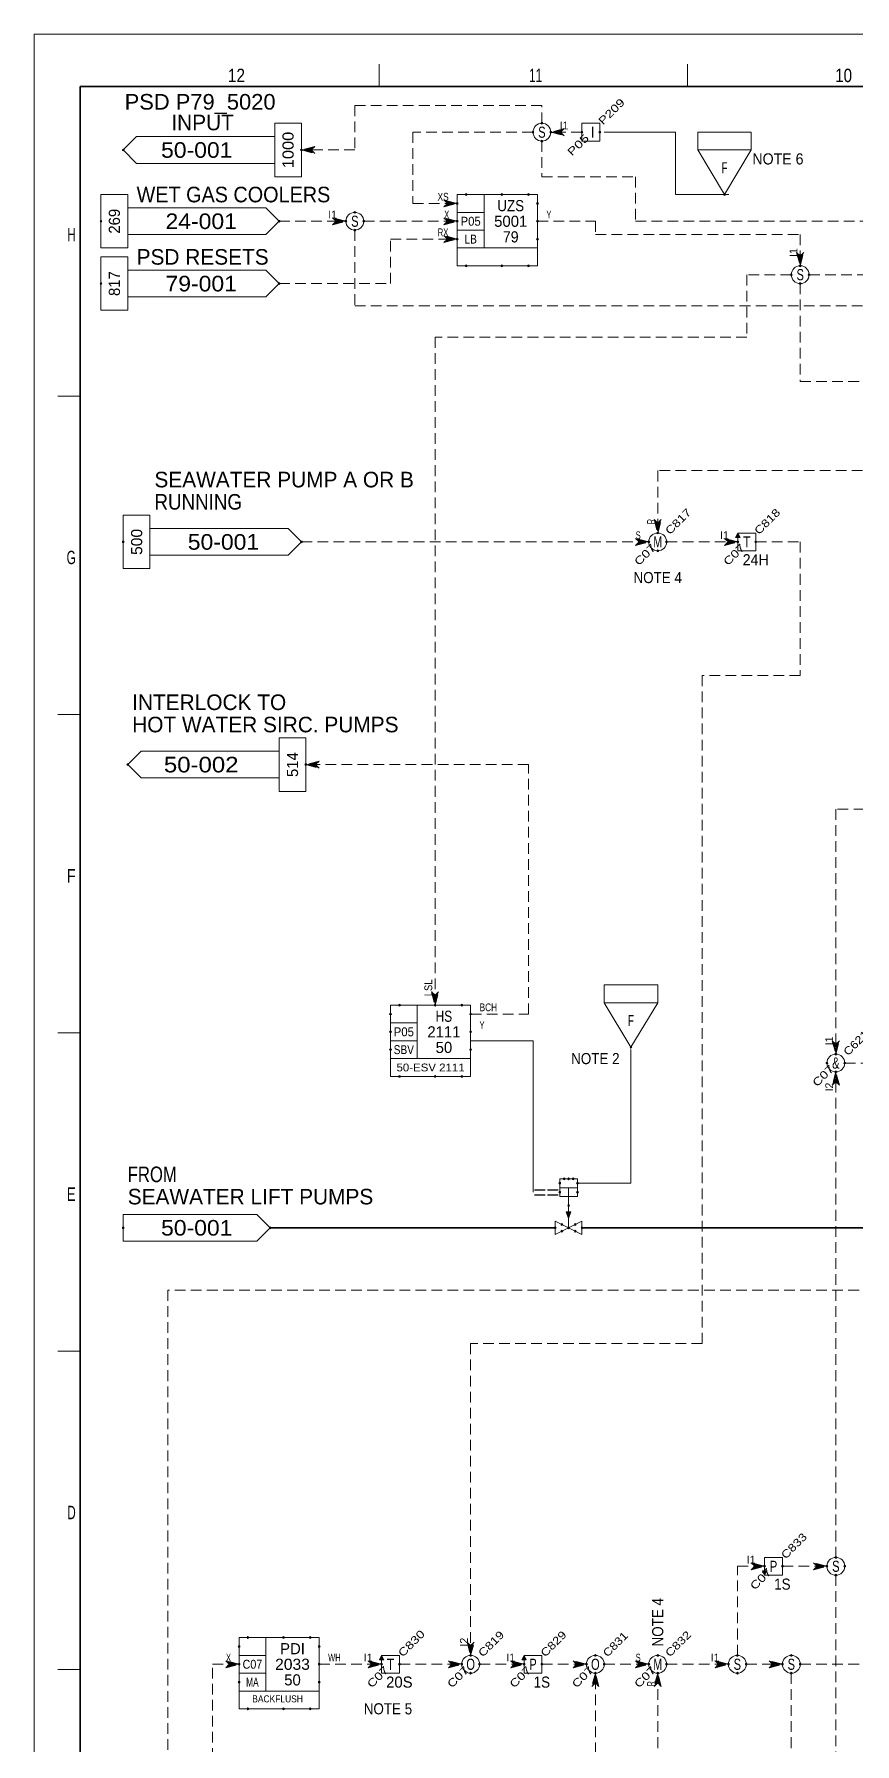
# Model space of a CAD drawing. Header units: millimetres. Extents: x 0 to 841, y 0 to 594.
# Drawn here: x 0 to 184.3, y 210.1 to 594 of the extents above; entities that cross this region are included whole.
import ezdxf
from ezdxf.enums import TextEntityAlignment as Align

# ---------------------------------------------------------------- set-up
doc = ezdxf.new("R2010")
doc.units = ezdxf.units.MM
doc.header["$LTSCALE"] = 0.8
doc.header["$PDMODE"] = 32
doc.header["$PDSIZE"] = 0.4
doc.linetypes.add('MEDIUM_DASHED', pattern=[4.5, 3, -1.5])
for name, color, linetype, lineweight in [('1', 7, 'Continuous', 13), ('12', 7, 'Continuous', 13), ('18', 7, 'Continuous', 13), ('40', 7, 'Continuous', 35), ('43', 7, 'Continuous', 13), ('46', 7, 'MEDIUM_DASHED', 13), ('47', 7, 'Continuous', 13), ('48', 7, 'Continuous', 13), ('49', 7, 'Continuous', 13), ('50', 7, 'Continuous', 13), ('53', 7, 'Continuous', 13), ('9', 7, 'Continuous', 13)]:
    doc.layers.add(name, color=color, linetype=linetype, lineweight=lineweight)
doc.layers.add('45', color=7, linetype='Continuous')

msp = doc.modelspace()

# ---------------------------------------------------------------- linework, layer by layer
at = {"layer": '1'}
for p, q in [((77.4913, 587.2614), (77.4913, 582.2276)), ((146.6543, 587.2614), (146.6543, 582.2276)), ((10.3331, 512.7606), (5.3213, 512.7606)), ((10.3331, 441.2795), (5.3213, 441.2795)), ((10.3331, 369.7992), (5.3213, 369.7992)), ((10.3331, 298.3181), (5.3213, 298.3181)), ((10.3331, 226.8378), (5.3213, 226.8378))]:
    msp.add_line(p, q, dxfattribs=at)
at = {"layer": '1', "lineweight": 35}
msp.add_lwpolyline([(829.263, 112.0142), (829.263, 582.2276), (10.3331, 582.2276), (10.3331, 10.3819)], dxfattribs=at)
at = {"layer": '12'}
msp.add_lwpolyline([(0, 594), (841, 594), (841, 0), (0, 0)], close=True, dxfattribs=at)
at = {"layer": '18'}
for p, q in [((128, 572), (144, 572)), ((128, 572), (144, 572)), ((144, 558), (144, 572)), ((144, 558), (144, 572)), ((144, 558), (156, 558)), ((144, 558), (156, 558)), ((98, 368), (112, 368)), ((98, 368), (112, 368)), ((112, 334), (112, 368)), ((112, 334), (112, 368)), ((134, 336), (134, 366)), ((122, 336), (134, 336))]:
    msp.add_line(p, q, dxfattribs=at)
msp.add_lwpolyline([(122, 336), (134, 336), (134, 366)], dxfattribs=at)
at = {"layer": '40'}
for p, q in [((53, 326), (117, 326)), ((123, 326), (292, 326))]:
    msp.add_line(p, q, dxfattribs=at)
at = {"layer": '43'}
msp.add_lwpolyline([(20, 329), (50, 329), (53, 326), (50, 323), (20, 323)], close=True, dxfattribs=at)
for p in [(20, 326), (53, 326)]:
    msp.add_point(p, dxfattribs=at)
at = {"layer": '46'}
for points in [[(114, 574), (114, 578), (72, 578), (72, 568), (60, 568), (63, 567.2), (62.2, 568), (63, 568.8), (60, 568)], [(112, 572), (85, 572), (85, 556), (95, 556), (92, 556.8), (92.8, 556), (92, 555.2), (95, 556)], [(123, 572), (116, 572), (119, 571.2), (118.2, 572), (119, 572.8), (116, 572)], [(114, 570), (114, 562), (135, 562), (135, 552), (316, 552), (559, 552), (556, 552.8), (556.8, 552), (556, 551.2), (559, 552)], [(55, 552), (70, 552), (67, 552.8), (67.8, 552), (67, 551.2), (70, 552)], [(74, 552), (95, 552), (92, 552.8), (92.8, 552), (92, 551.2), (95, 552)], [(72, 550), (72, 533), (294, 533), (571, 533), (571, 514), (600, 514), (597, 514.8), (597.8, 514), (597, 513.2), (600, 514)], [(113, 552), (126, 552), (126, 549), (172, 549), (172, 542), (172.8, 545), (172, 544.2), (171.2, 545), (172, 542)], [(55, 538), (80, 538), (80, 548), (95, 548), (92, 548.8), (92.8, 548), (92, 547.2), (95, 548)], [(170, 540), (160, 540), (160, 526), (90, 526), (90, 376), (90.8, 379), (90, 378.2), (89.2, 379), (90, 376)], [(172, 538), (172, 516), (228, 516), (225, 516.8), (225.8, 516), (225, 515.2), (228, 516)], [(174, 540), (394, 540), (394, 500), (402, 500), (399, 500.8), (399.8, 500), (399, 499.2), (402, 500)], [(412, 412), (240, 412), (240, 496), (140, 496), (140, 482), (140.8, 485), (140, 484.2), (139.2, 485), (140, 482)], [(60, 480), (138, 480), (135, 480.8), (135.8, 480), (135, 479.2), (138, 480)], [(162, 480), (172, 480), (172, 450), (150, 450), (150, 300), (98, 300), (98, 230), (98.8, 233), (98, 232.2), (97.2, 233), (98, 230)], [(142, 480), (158, 480), (155, 480.8), (155.8, 480), (155, 479.2), (158, 480)], [(180, 248), (180, 32), (614, 32), (614, 448), (613.2, 445), (614, 445.8), (614.8, 445), (614, 448)], [(98, 374), (111, 374), (111, 430), (61, 430), (64, 429.2), (63.2, 430), (64, 430.8), (61, 430)], [(208, 420), (180, 420), (180, 365), (180.8, 368), (180, 367.2), (179.2, 368), (180, 365)], [(180, 252), (180, 361), (179.2, 358), (180, 358.8), (180.8, 358), (180, 361)], [(182, 363), (268, 363), (265, 363.8), (265.8, 363), (265, 362.2), (268, 363)], [(336, 352), (196, 352), (196, 312), (30, 312), (30, 60), (88, 60), (85, 60.8), (85.8, 60), (85, 59.2), (88, 60)], [(157.8787, 230), (157.8787, 250), (164, 250), (161, 250.8), (161.8, 250), (161, 249.2), (164, 250)], [(168, 250), (178, 250), (175, 250.8), (175.8, 250), (175, 249.2), (178, 250)], [(365, 244), (370, 244), (370, 237), (364, 237), (364, 178), (40, 178), (40, 228), (46, 228), (43, 228.8), (43.8, 228), (43, 227.2), (46, 228)], [(64, 228), (78, 228), (75, 228.8), (75.8, 228), (75, 227.2), (78, 228)], [(82, 228), (96, 228), (93, 228.8), (93.8, 228), (93, 227.2), (96, 228)], [(100, 228), (110, 228), (107, 228.8), (107.8, 228), (107, 227.2), (110, 228)], [(114, 228), (124, 228), (121, 228.8), (121.8, 228), (121, 227.2), (124, 228)], [(128, 228), (138, 228), (135, 228.8), (135.8, 228), (135, 227.2), (138, 228)], [(142, 228), (155.8787, 228), (152.8787, 228.8), (153.6787, 228), (152.8787, 227.2), (155.8787, 228)], [(159.8787, 228), (168, 228), (165, 228.8), (165.8, 228), (165, 227.2), (168, 228)], [(172, 228), (191, 228), (188, 228.8), (188.8, 228), (188, 227.2), (191, 228)], [(80, 154), (126, 154), (126, 226), (125.2, 223), (126, 223.8), (126.8, 223), (126, 226)], [(140, 202), (140, 226), (139.2, 223), (140, 223.8), (140.8, 223), (140, 226)], [(170, 226), (170, 200), (158, 200), (161, 199.2), (160.2, 200), (161, 200.8), (158, 200)]]:
    msp.add_lwpolyline(points, dxfattribs=at)
for points in [[(116.4, 572), (118.6, 571.4), (118, 572), (118.6, 572.6)], [(116.8, 572), (118.2, 571.6), (117.8, 572), (118.2, 572.4)], [(117.2, 572), (117.8, 571.8), (117.6, 572), (117.8, 572.2)], [(60.4, 568), (62.6, 567.4), (62, 568), (62.6, 568.6)], [(60.8, 568), (62.2, 567.6), (61.8, 568), (62.2, 568.4)], [(61.2, 568), (61.8, 567.8), (61.6, 568), (61.8, 568.2)], [(94.6, 556), (92.4, 556.6), (93, 556), (92.4, 555.4)], [(94.2, 556), (92.8, 556.4), (93.2, 556), (92.8, 555.6)], [(93.8, 556), (93.2, 556.2), (93.4, 556), (93.2, 555.8)], [(69.6, 552), (67.4, 552.6), (68, 552), (67.4, 551.4)], [(69.2, 552), (67.8, 552.4), (68.2, 552), (67.8, 551.6)], [(68.8, 552), (68.2, 552.2), (68.4, 552), (68.2, 551.8)], [(94.6, 552), (92.4, 552.6), (93, 552), (92.4, 551.4)], [(94.2, 552), (92.8, 552.4), (93.2, 552), (92.8, 551.6)], [(93.8, 552), (93.2, 552.2), (93.4, 552), (93.2, 551.8)], [(94.6, 548), (92.4, 548.6), (93, 548), (92.4, 547.4)], [(94.2, 548), (92.8, 548.4), (93.2, 548), (92.8, 547.6)], [(93.8, 548), (93.2, 548.2), (93.4, 548), (93.2, 547.8)], [(172, 542.4), (172.6, 544.6), (172, 544), (171.4, 544.6)], [(172, 542.8), (172.4, 544.2), (172, 543.8), (171.6, 544.2)], [(172, 543.2), (172.2, 543.8), (172, 543.6), (171.8, 543.8)], [(140, 482.4), (140.6, 484.6), (140, 484), (139.4, 484.6)], [(140, 482.8), (140.4, 484.2), (140, 483.8), (139.6, 484.2)], [(140, 483.2), (140.2, 483.8), (140, 483.6), (139.8, 483.8)], [(137.6, 480), (135.4, 480.6), (136, 480), (135.4, 479.4)], [(137.2, 480), (135.8, 480.4), (136.2, 480), (135.8, 479.6)], [(136.8, 480), (136.2, 480.2), (136.4, 480), (136.2, 479.8)], [(157.6, 480), (155.4, 480.6), (156, 480), (155.4, 479.4)], [(157.2, 480), (155.8, 480.4), (156.2, 480), (155.8, 479.6)], [(156.8, 480), (156.2, 480.2), (156.4, 480), (156.2, 479.8)], [(61.4, 430), (63.6, 429.4), (63, 430), (63.6, 430.6)], [(61.8, 430), (63.2, 429.6), (62.8, 430), (63.2, 430.4)], [(62.2, 430), (62.8, 429.8), (62.6, 430), (62.8, 430.2)], [(90, 376.4), (90.6, 378.6), (90, 378), (89.4, 378.6)], [(90, 376.8), (90.4, 378.2), (90, 377.8), (89.6, 378.2)], [(90, 377.2), (90.2, 377.8), (90, 377.6), (89.8, 377.8)], [(180, 365.4), (180.6, 367.6), (180, 367), (179.4, 367.6)], [(180, 365.8), (180.4, 367.2), (180, 366.8), (179.6, 367.2)], [(180, 366.2), (180.2, 366.8), (180, 366.6), (179.8, 366.8)], [(180, 360.6), (179.4, 358.4), (180, 359), (180.6, 358.4)], [(180, 360.2), (179.6, 358.8), (180, 359.2), (180.4, 358.8)], [(180, 359.8), (179.8, 359.2), (180, 359.4), (180.2, 359.2)], [(163.6, 250), (161.4, 250.6), (162, 250), (161.4, 249.4)], [(163.2, 250), (161.8, 250.4), (162.2, 250), (161.8, 249.6)], [(162.8, 250), (162.2, 250.2), (162.4, 250), (162.2, 249.8)], [(177.6, 250), (175.4, 250.6), (176, 250), (175.4, 249.4)], [(177.2, 250), (175.8, 250.4), (176.2, 250), (175.8, 249.6)], [(176.8, 250), (176.2, 250.2), (176.4, 250), (176.2, 249.8)], [(98, 230.4), (98.6, 232.6), (98, 232), (97.4, 232.6)], [(98, 230.8), (98.4, 232.2), (98, 231.8), (97.6, 232.2)], [(98, 231.2), (98.2, 231.8), (98, 231.6), (97.8, 231.8)], [(45.6, 228), (43.4, 228.6), (44, 228), (43.4, 227.4)], [(45.2, 228), (43.8, 228.4), (44.2, 228), (43.8, 227.6)], [(44.8, 228), (44.2, 228.2), (44.4, 228), (44.2, 227.8)], [(77.6, 228), (75.4, 228.6), (76, 228), (75.4, 227.4)], [(77.2, 228), (75.8, 228.4), (76.2, 228), (75.8, 227.6)], [(76.8, 228), (76.2, 228.2), (76.4, 228), (76.2, 227.8)], [(95.6, 228), (93.4, 228.6), (94, 228), (93.4, 227.4)], [(95.2, 228), (93.8, 228.4), (94.2, 228), (93.8, 227.6)], [(94.8, 228), (94.2, 228.2), (94.4, 228), (94.2, 227.8)], [(109.6, 228), (107.4, 228.6), (108, 228), (107.4, 227.4)], [(109.2, 228), (107.8, 228.4), (108.2, 228), (107.8, 227.6)], [(108.8, 228), (108.2, 228.2), (108.4, 228), (108.2, 227.8)], [(123.6, 228), (121.4, 228.6), (122, 228), (121.4, 227.4)], [(123.2, 228), (121.8, 228.4), (122.2, 228), (121.8, 227.6)], [(122.8, 228), (122.2, 228.2), (122.4, 228), (122.2, 227.8)], [(137.6, 228), (135.4, 228.6), (136, 228), (135.4, 227.4)], [(137.2, 228), (135.8, 228.4), (136.2, 228), (135.8, 227.6)], [(136.8, 228), (136.2, 228.2), (136.4, 228), (136.2, 227.8)], [(155.4787, 228), (153.2787, 228.6), (153.8787, 228), (153.2787, 227.4)], [(155.0787, 228), (153.6787, 228.4), (154.0787, 228), (153.6787, 227.6)], [(154.6787, 228), (154.0787, 228.2), (154.2787, 228), (154.0787, 227.8)], [(167.6, 228), (165.4, 228.6), (166, 228), (165.4, 227.4)], [(167.2, 228), (165.8, 228.4), (166.2, 228), (165.8, 227.6)], [(166.8, 228), (166.2, 228.2), (166.4, 228), (166.2, 227.8)], [(126, 225.6), (125.4, 223.4), (126, 224), (126.6, 223.4)], [(126, 225.2), (125.6, 223.8), (126, 224.2), (126.4, 223.8)], [(126, 224.8), (125.8, 224.2), (126, 224.4), (126.2, 224.2)], [(140, 225.6), (139.4, 223.4), (140, 224), (140.6, 223.4)], [(140, 225.2), (139.6, 223.8), (140, 224.2), (140.4, 223.8)], [(140, 224.8), (139.8, 224.2), (140, 224.4), (140.2, 224.2)]]:
    msp.add_lwpolyline(points, close=True, dxfattribs=at)
at = {"layer": '47'}
for points in [[(120, 326), (117, 327.5), (117, 324.5)], [(120, 326), (123, 324.5), (123, 327.5)]]:
    msp.add_lwpolyline(points, close=True, dxfattribs=at)
for p in [(118.5, 326.7496), (121.5, 326.7504), (117, 326), (118.5, 325.2496), (120, 326), (121.5, 325.2504), (123, 326)]:
    msp.add_point(p, dxfattribs=at)
at = {"layer": '48'}
for p, q in [((101, 558), (101, 546)), ((95, 554), (101, 554)), ((95, 550), (101, 550)), ((86, 376), (86, 364)), ((80, 372), (86, 372)), ((80, 368), (86, 368)), ((52, 234), (52, 222)), ((46, 230), (52, 230)), ((46, 226), (52, 226))]:
    msp.add_line(p, q, dxfattribs=at)
for points in [[(123, 570), (127, 570), (127, 574), (123, 574)], [(95, 558), (113, 558), (113, 546), (95, 546)], [(158, 482), (157.5, 481), (158.5, 481)], [(158, 478), (162, 478), (162, 482), (158, 482)], [(80, 376), (98, 376), (98, 364), (80, 364)], [(164, 248), (168, 248), (168, 252), (164, 252)], [(164, 248), (163.5, 249), (164.5, 249)], [(46, 234), (64, 234), (64, 222), (46, 222)], [(78, 230), (77.5, 229), (78.5, 229)], [(78, 226), (82, 226), (82, 230), (78, 230)], [(110, 230), (109.5, 229), (110.5, 229)], [(110, 226), (114, 226), (114, 230), (110, 230)]]:
    msp.add_lwpolyline(points, close=True, dxfattribs=at)
for points in [[(95, 546), (95, 542), (113, 542), (113, 546)], [(157.6378, 481.1024), (158.0315, 481.7323), (158.3465, 481.1024), (157.7953, 481.1024), (158.0315, 481.4961), (158.189, 481.1811), (157.9528, 481.1811)], [(80, 364), (80, 360), (98, 360), (98, 364)], [(163.6378, 248.8976), (163.9528, 248.2677), (164.3465, 248.8976), (163.7953, 248.8189), (163.9528, 248.5039), (164.1102, 248.7402), (163.9528, 248.7402)], [(77.6378, 229.1024), (78.0315, 229.7323), (78.3465, 229.1024), (77.7953, 229.1024), (78.0315, 229.4961), (78.189, 229.1811), (77.9528, 229.1811)], [(109.6378, 229.1024), (110.0315, 229.7323), (110.3465, 229.1024), (109.7953, 229.1024), (110.0315, 229.4961), (110.189, 229.1811), (109.9528, 229.1811)], [(46, 222), (46, 218), (64, 218), (64, 222)]]:
    msp.add_lwpolyline(points, dxfattribs=at)
for centre in [(114, 572), (72, 552), (172, 540), (140, 480), (180, 363), (180, 250), (98, 228), (126, 228), (140, 228), (157.8787, 228), (170, 228)]:
    msp.add_circle(centre, 2, dxfattribs=at)
for p in [(112, 572), (114, 574), (116, 572), (123, 572), (127, 572), (114, 570), (97, 558), (105, 558), (111, 558), (72, 554), (95, 556), (113, 556), (70, 552), (72, 550), (74, 552), (95, 552), (113, 552), (95, 548), (113, 548), (97, 542), (105, 542), (111, 542), (172, 542), (170, 540), (172, 538), (174, 540), (138, 480), (140, 482), (142, 480), (158, 480), (162, 480), (140, 478), (82, 376), (90, 376), (96, 376), (80, 374), (98, 374), (80, 370), (98, 370), (80, 366), (98, 366), (180, 365), (178, 363), (180, 361), (182, 363), (82, 360), (90, 360), (96, 360), (164, 250), (168, 250), (178, 250), (180, 252), (182, 250), (180, 248), (48, 234), (56, 234), (62, 234), (46, 232), (64, 232), (46, 228), (64, 228), (78, 228), (82, 228), (96, 228), (98, 230), (100, 228), (110, 228), (114, 228), (124, 228), (126, 230), (128, 228), (138, 228), (140, 230), (142, 228), (155.8787, 228), (157.8787, 230), (159.8787, 228), (168, 228), (170, 230), (172, 228), (46, 224), (64, 224), (98, 226), (126, 226), (140, 226), (157.8787, 226), (170, 226), (48, 218), (56, 218), (62, 218)]:
    msp.add_point(p, dxfattribs=at)
at = {"layer": '49'}
for p, q in [((54, 574), (54, 562)), ((23, 571), (54, 571)), ((23, 565), (54, 565)), ((54, 562), (60, 562)), ((21, 558), (15, 558)), ((21, 546), (21, 558)), ((52, 555), (21, 555)), ((52, 549), (21, 549)), ((21, 544), (15, 544)), ((21, 532), (21, 544)), ((52, 541), (21, 541)), ((52, 535), (21, 535)), ((26, 486), (20, 486)), ((26, 474), (26, 486)), ((57, 483), (26, 483)), ((57, 477), (26, 477)), ((55, 436), (55, 424)), ((24, 433), (55, 433)), ((24, 427), (55, 427)), ((55, 424), (61, 424))]:
    msp.add_line(p, q, dxfattribs=at)
for points in [[(60, 562), (60, 574), (54, 574)], [(23, 565), (20, 568), (23, 571)], [(15, 558), (15, 546), (21, 546)], [(52, 555), (55, 552), (52, 549)], [(15, 544), (15, 532), (21, 532)], [(52, 541), (55, 538), (52, 535)], [(20, 486), (20, 474), (26, 474)], [(57, 483), (60, 480), (57, 477)], [(61, 424), (61, 436), (55, 436)], [(24, 427), (21, 430), (24, 433)]]:
    msp.add_lwpolyline(points, dxfattribs=at)
for p in [(20, 568), (60, 568), (15, 552), (55, 552), (15, 538), (55, 538), (20, 480), (60, 480), (21, 430), (61, 430)]:
    msp.add_point(p, dxfattribs=at)
at = {"layer": '50'}
for points in [[(120, 326), (120, 335), (118, 335), (118, 333), (122, 333), (122, 337), (118, 337), (118, 335), (122, 335)], [(120, 328.315), (119.6063, 329.4961), (120.315, 329.4961), (120, 328.5512), (119.7638, 329.4173), (120.1575, 329.4173), (120, 328.7874), (119.8425, 329.3386), (120, 329.3386), (120, 329.0236)]]:
    msp.add_lwpolyline(points, dxfattribs=at)
msp.add_lwpolyline([(119.9606, 328.0787), (119.4606, 329.5787), (120.4606, 329.5787)], close=True, dxfattribs=at)
for p in [(118, 336), (118, 334), (119, 337), (120, 337), (121, 337), (122, 336), (122, 334), (120, 331), (120, 329), (120, 326)]:
    msp.add_point(p, dxfattribs=at)
at = {"layer": '53'}
for points in [[(149, 572), (161, 572), (161, 568), (149, 568)], [(128, 380.5299), (140, 380.5299), (140, 376.5299), (128, 376.5299)]]:
    msp.add_lwpolyline(points, close=True, dxfattribs=at)
for points in [[(161, 568), (155, 558), (149, 568)], [(140, 376.5299), (134, 366.5299), (128, 376.5299)]]:
    msp.add_lwpolyline(points, dxfattribs=at)
for p in [(155, 558), (134, 366.5299)]:
    msp.add_point(p, dxfattribs=at)
at = {"layer": '9'}
msp.add_lwpolyline([(0, 0), (841, 0), (841, 594), (0, 594)], close=True, dxfattribs=at)

# ---------------------------------------------------------------- texts
at = {"layer": '1'}
for s, width, p in [('12', 0.85, (45.4146, 583.2346)), ('11', 0.65, (112.5772, 583.2346)), ('10', 0.85, (181.7358, 583.2346))]:
    msp.add_text(s, height=3.02, dxfattribs=dict(at, width=width)).set_placement(p, align=Align.CENTER)
for s, width, p in [('H', 0.65, (9.3283, 547.4945)), ('G', 0.65, (9.3283, 475.0071)), ('F', 0.8, (9.3283, 403.526)), ('E', 0.75, (9.3283, 332.0449)), ('D', 0.65, (9.3283, 260.5646))]:
    msp.add_text(s, height=3.02, dxfattribs=dict(at, width=width)).set_placement(p, align=Align.RIGHT)
at = {"layer": '12'}
for s, width, p in [('NOTE 6', 0.95, (167, 564.7496)), ('NOTE 4', 0.9, (140, 470.7496)), ('NOTE 2', 0.9, (126, 362.7496))]:
    msp.add_text(s, height=2.5, dxfattribs=dict(at, width=width)).set_placement(p, align=Align.CENTER)
at = {"layer": '12', "width": 0.9}
msp.add_text('NOTE 4', height=2.5, rotation=90, dxfattribs=at).set_placement((141.2504, 232))
msp.add_text('NOTE 5', height=2.5, dxfattribs=at).set_placement((74, 216.7496))
at = {"layer": '43', "width": 0.8}
msp.add_text('FROM', height=3.5, dxfattribs=at).set_placement((21, 336.2504))
at = {"layer": '43'}
msp.add_text('SEAWATER LIFT PUMPS', height=3.5, dxfattribs=at).set_placement((21, 331.2504))
at = {"layer": '43', "width": 1.1}
msp.add_text('50-001', height=3.5, dxfattribs=at).set_placement((36.5, 324.2504), align=Align.CENTER)
at = {"layer": '45'}
for p in [(118, 572.6252), (66.0157, 552.626), (154.0157, 480.626), (160.0157, 250.626), (74.0157, 228.626), (106.0157, 228.626), (151.8945, 228.626)]:
    msp.add_text('I1', height=1.75, dxfattribs=at).set_placement(p)
for s, width, p in [('XS', 0.8, (90.5669, 556.626)), ('X', 0.6, (92.0669, 552.626)), ('Y', 0.6, (115, 552.6252)), ('RX', 0.75, (90.5787, 548.626)), ('S', 0.6, (135.0551, 480.626)), ('BCH', 0.8, (100, 374.6252)), ('Y', 0.6, (100, 370.6252)), ('X', 0.6, (43.0669, 228.626)), ('WH', 0.6, (66, 228.6252)), ('S', 0.6, (135.0551, 228.626))]:
    msp.add_text(s, height=1.75, dxfattribs=dict(at, width=width)).set_placement(p)
for s, p in [('I1', (171.3748, 544)), ('I1', (179.3748, 367)), ('I2', (179.374, 356.6378)), ('I2', (97.3748, 232))]:
    msp.add_text(s, height=1.75, rotation=90, dxfattribs=at).set_placement(p)
for s, width, p in [('R', 0.55, (139.3748, 484)), ('LSL', 0.9, (89.3748, 378)), ('R', 0.55, (139.374, 223.0551))]:
    msp.add_text(s, height=1.75, rotation=90, dxfattribs=dict(at, width=width)).set_placement(p)
at = {"layer": '46', "width": 1.25}
msp.add_text('==', height=3, dxfattribs=at).set_placement((115, 332.5), align=Align.CENTER)
at = {"layer": '49'}
for s, width, p in [('PSD P79_5020', 1.05, (20.315, 577.0693)), ('WET GAS COOLERS', 0.95, (23, 556.2504)), ('RUNNING', 0.9, (27, 487.2504))]:
    msp.add_text(s, height=3.5, dxfattribs=dict(at, width=width)).set_placement(p)
for s, p in [('INPUT', (30.7874, 572.4236)), ('PSD RESETS', (23, 542.2504)), ('SEAWATER PUMP A OR B', (27, 492.2504)), ('INTERLOCK TO', (22, 442.2504)), ('HOT WATER SIRC. PUMPS', (22, 437.2504))]:
    msp.add_text(s, height=3.5, dxfattribs=at).set_placement(p)
for s, width, p in [('1000', 1.1, (58.2504, 568.0004)), ('500', 1.05, (24.2504, 479.9992))]:
    msp.add_text(s, height=2.5, rotation=90, dxfattribs=dict(at, width=width)).set_placement(p, align=Align.CENTER)
for s, width, p in [('50-001', 1.1, (36.5, 566.2504)), ('24-001', 1.1, (37.5, 550.2504)), ('79-001', 1.1, (37.5, 536.2504)), ('50-001', 1.1, (42.5, 478.2504)), ('50-002', 1.15, (37.5, 428.2504))]:
    msp.add_text(s, height=3.5, dxfattribs=dict(at, width=width)).set_placement(p, align=Align.CENTER)
for s, p in [('269', (19.2504, 551.9996)), ('817', (19.2504, 537.9996)), ('514', (59.2504, 429.9996))]:
    msp.add_text(s, height=2.5, rotation=90, dxfattribs=at).set_placement(p, align=Align.CENTER)
at = {"layer": '50'}
for s, width, p in [('P209', 1.3, (127.7402, 573.5024)), ('C817', 1.25, (142.7402, 481.5024)), ('C818', 1.25, (162.7402, 481.5024)), ('C621', 1.2, (182.7402, 364.5024)), ('C833', 1.25, (168.7402, 251.5024)), ('C830', 1.3, (82.7402, 229.5024)), ('C819', 1.25, (100.7402, 229.5024)), ('C829', 1.25, (114.7402, 229.5024)), ('C831', 1.2, (128.7402, 229.5024)), ('C832', 1.25, (142.7402, 229.5024))]:
    msp.add_text(s, height=1.75, rotation=45, dxfattribs=dict(at, width=width)).set_placement(p)
for s, height, width, p in [('S', 2.5, 0.75, (114.0004, 570.7496)), ('I', 2.5, 0.9, (125.4134, 570.7496)), ('UZS', 2.5, 0.9, (106.9913, 554.2496)), ('S', 2.5, 0.75, (72.0004, 550.7496)), ('P05', 2, 0.95, (98, 551)), ('LB', 2, 0.85, (98, 547)), ('79', 2.5, 0.95, (106.9996, 547.2496)), ('S', 2.5, 0.75, (172.0004, 538.7496)), ('M', 2.5, 0.7, (140.0004, 478.7496)), ('T', 2.5, 0.85, (160.0004, 478.7496)), ('24H', 2.5, 0.95, (162, 474.7496)), ('HS', 2.5, 0.8, (91.9909, 372.2496)), ('P05', 2, 0.95, (83, 369)), ('SBV', 2, 0.85, (82.9933, 365)), ('50-ESV 2111', 1.75, 1.1, (89, 361.1252)), ('&', 2.5, 0.75, (179.9992, 361.7496)), ('P', 2.5, 0.75, (166.0004, 248.7496)), ('S', 2.5, 0.75, (180.0004, 248.7496)), ('1S', 2.5, 0.9, (167.9909, 244.7496)), ('C07', 2, 0.9, (49, 227)), ('2033', 2.5, 1.05, (58, 226.7496)), ('T', 2.5, 0.85, (80.0004, 226.7496)), ('O', 2.5, 0.75, (98.0004, 226.7496)), ('P', 2.5, 0.75, (112.0004, 226.7496)), ('O', 2.5, 0.75, (126.0004, 226.7496)), ('M', 2.5, 0.7, (140.0004, 226.7496)), ('S', 2.5, 0.75, (157.8791, 226.7496)), ('S', 2.5, 0.75, (170.0004, 226.7496)), ('MA', 2, 0.7, (48.9929, 223)), ('1S', 2.5, 0.9, (113.9909, 222.7496)), ('BACKFLUSH', 1.575, 0.9, (54.6453, 219.4488))]:
    msp.add_text(s, height=height, dxfattribs=dict(at, width=width)).set_placement(p, align=Align.CENTER)
for s, width, p in [('P05', 1.35, (124.7345, 570.4975)), ('C07', 1.3, (139.7345, 478.4975)), ('C07', 1.3, (159.7345, 478.4975)), ('C07', 1.3, (179.7345, 361.4975)), ('C07', 1.3, (165.7345, 248.4975)), ('C07', 1.3, (79.7345, 226.4975)), ('C07', 1.3, (97.7345, 226.4975)), ('C07', 1.3, (111.7345, 226.4975)), ('C07', 1.3, (125.7345, 226.4975)), ('C07', 1.3, (139.7345, 226.4975))]:
    msp.add_text(s, height=1.75, rotation=45, dxfattribs=dict(at, width=width)).set_placement(p, align=Align.RIGHT)
for s, p in [('5001', (107, 550.7496)), ('2111', (92, 368.7496)), ('50', (92, 365.2496)), ('PDI', (58, 230.2496)), ('50', (58, 223.2496)), ('20S', (81.9913, 222.7496))]:
    msp.add_text(s, height=2.5, dxfattribs=at).set_placement(p, align=Align.CENTER)
at = {"layer": '53', "width": 0.65}
for p in [(155.0004, 562.7496), (134.0004, 371.2795)]:
    msp.add_text('F', height=2.5, dxfattribs=at).set_placement(p, align=Align.CENTER)

doc.saveas('drawing.dxf')
